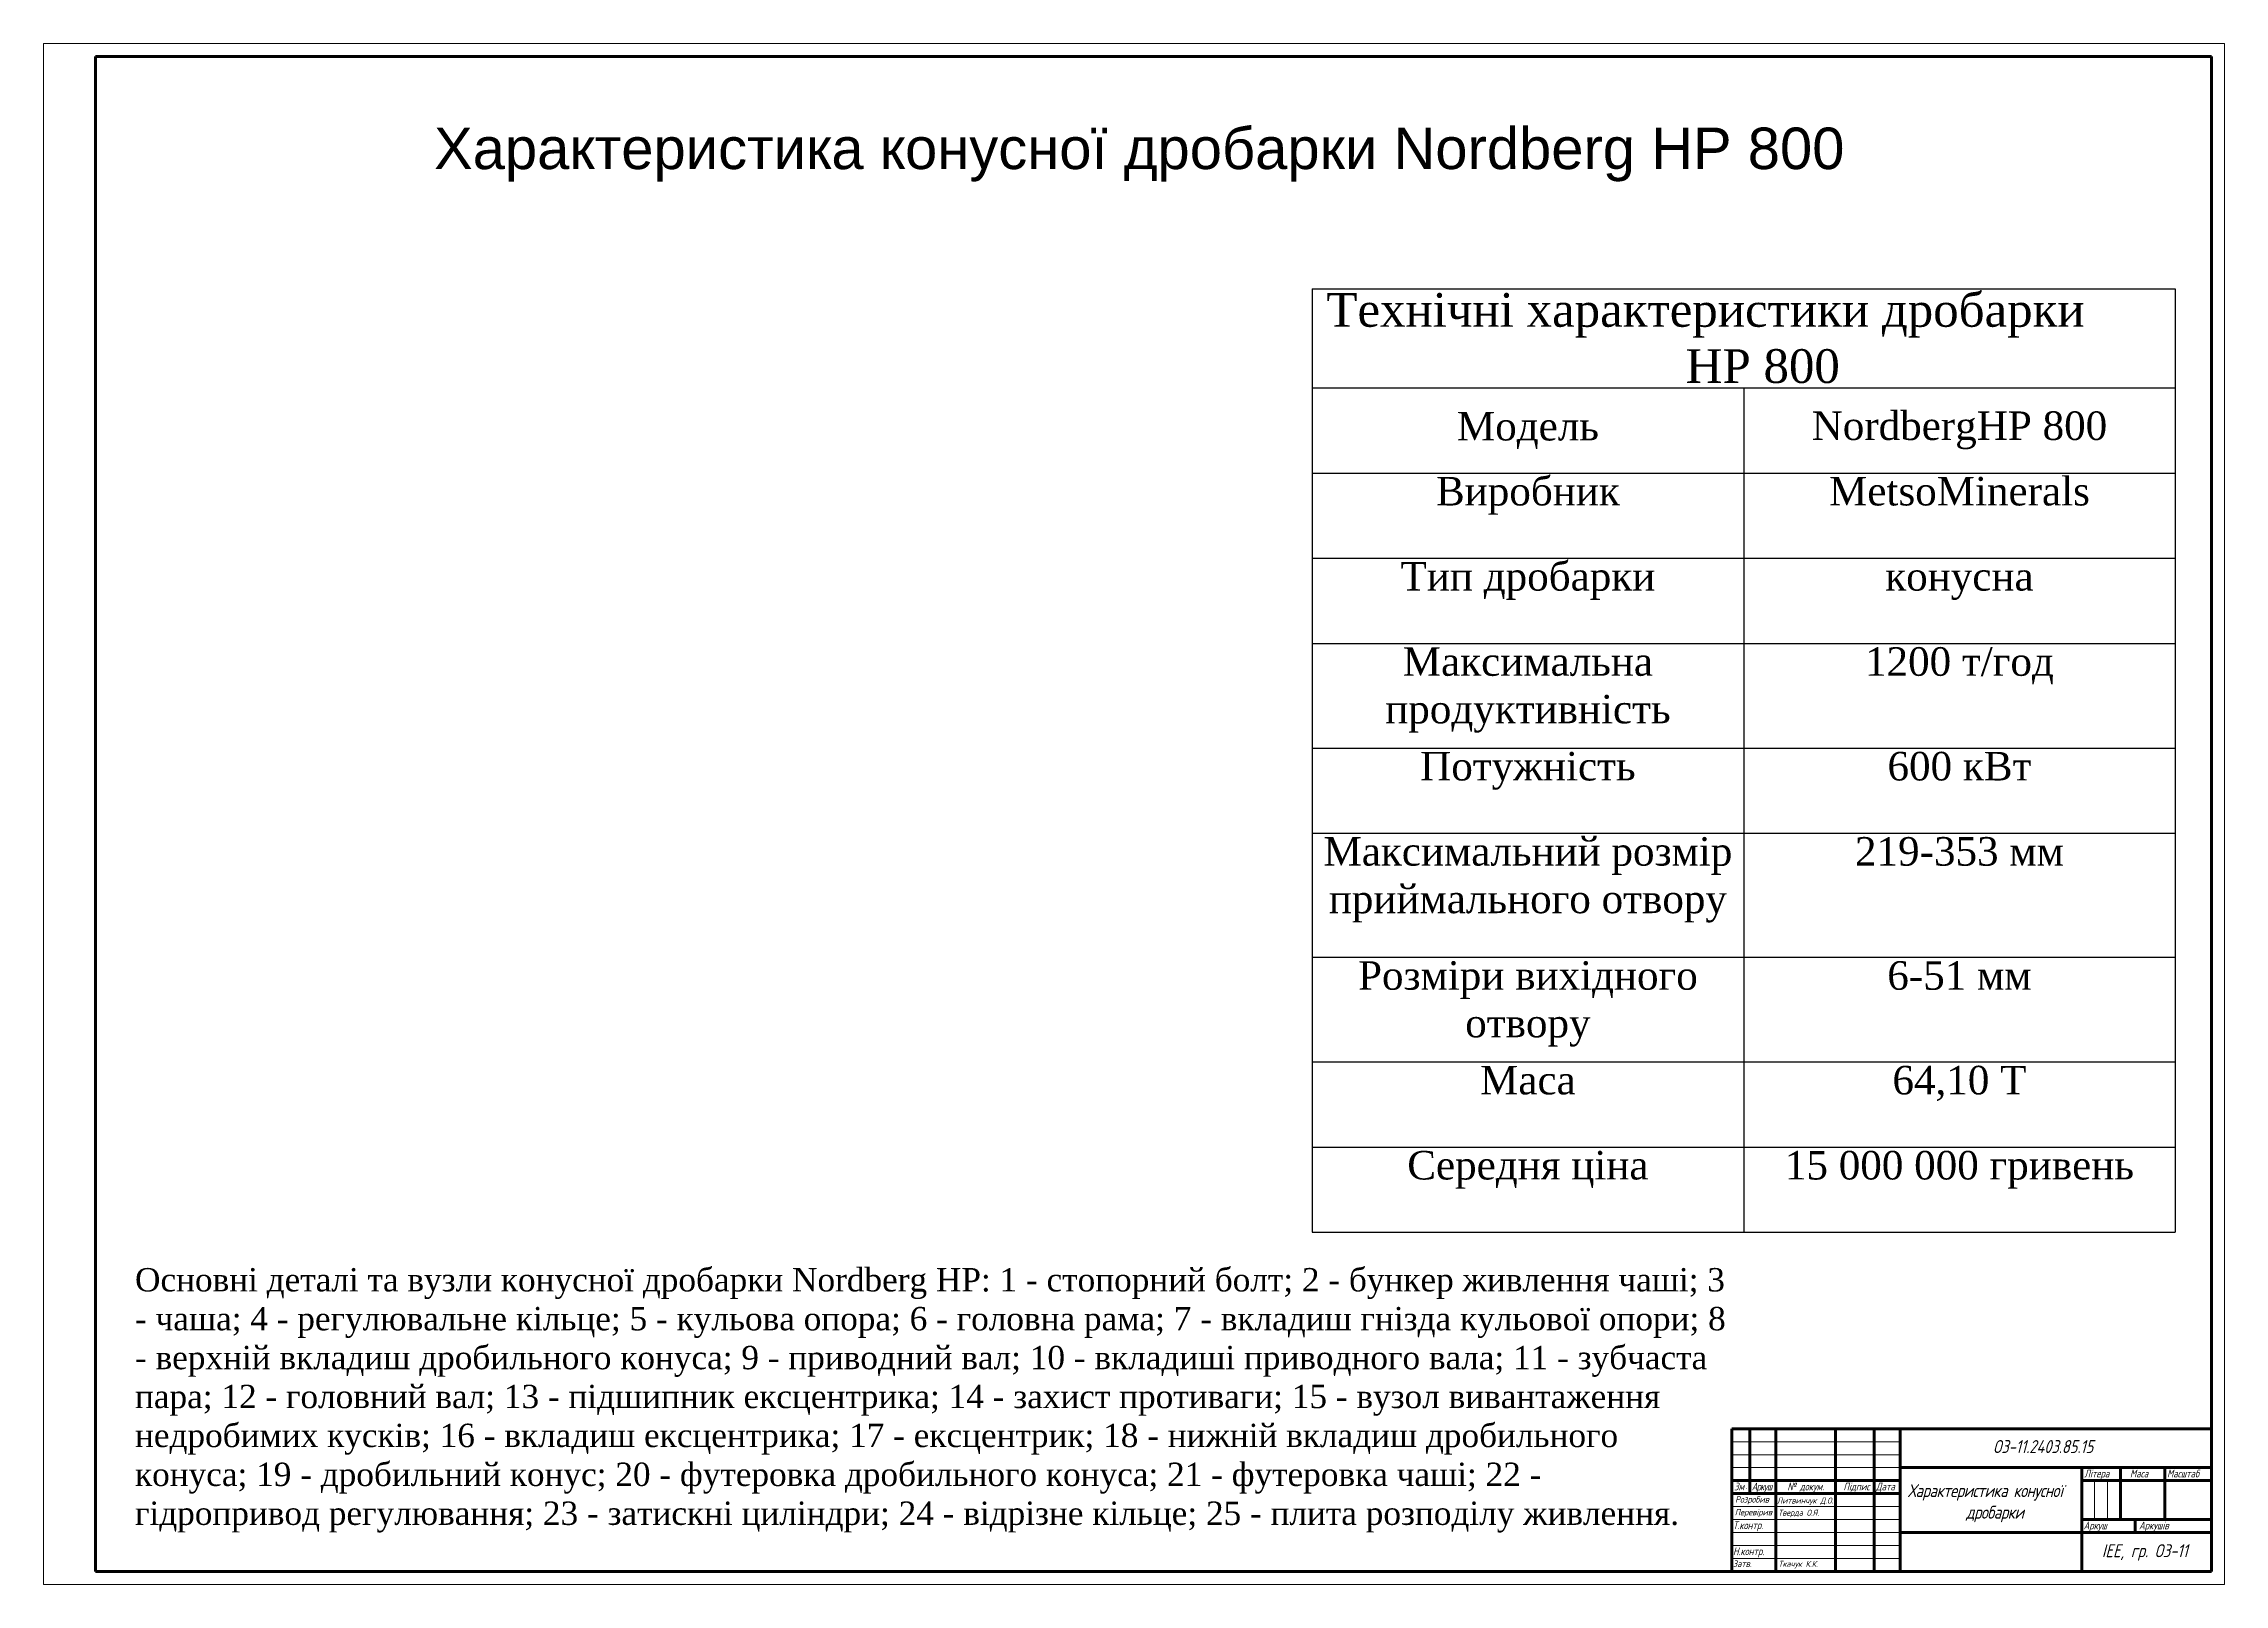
# Model space of a CAD drawing. Header units: millimetres. Extents: x 2024 to 2865, y 1521 to 2115.
import ezdxf

# ---------------------------------------------------------------- set-up
doc = ezdxf.new("R2010")
doc.units = ezdxf.units.MM
doc.linetypes.add('K5LT_BASIC', pattern=[0])
doc.linetypes.add('K5LT_THIN', pattern=[0])
doc.styles.add('KTEXTSTYLE', font='bgothl.ttf', dxfattribs={"width": 0.96, "height": 5})
doc.styles.get("Standard").update_dxf_attribs({"font": 'arial.ttf'})
doc.styles.add('стиль1', font='GOST_A.TTF', dxfattribs={"oblique": 15})

# ---------------------------------------------------------------- blocks, each defined once
blk = doc.blocks.new('U0')
at = {"color": 7, "linetype": 'K5LT_THIN', "lineweight": 18}
for p, q in [((0, 0), (0, 594)), ((0, 594), (841, 594)), ((841, 594), (841, 0)), ((651, 55), (716, 55)), ((651, 50), (716, 50)), ((651, 45), (716, 45)), ((790.96, 25), (790.96, 40)), ((795.98, 25), (795.98, 40)), ((651, 30), (716, 30)), ((651, 25), (716, 25)), ((651, 20), (716, 20)), ((651, 15), (716, 15)), ((651, 10), (716, 10)), ((841, 0), (0, 0))]:
    blk.add_line(p, q, dxfattribs=at)
at = {"color": 7, "linetype": 'K5LT_BASIC', "lineweight": 60}
for p, q in [((20, 5), (20, 589)), ((20, 589), (836, 589)), ((836, 589), (836, 5)), ((651, 60), (836, 60)), ((651, 5), (651, 60)), ((658, 35), (658, 60)), ((668, 5), (668, 60)), ((691, 5), (691, 60)), ((706, 5), (706, 60)), ((716, 5), (716, 60)), ((716, 45), (836, 45)), ((786, 5), (786, 45)), ((801, 25), (801, 45)), ((818, 25), (818, 45)), ((651, 40), (716, 40)), ((651, 35), (716, 35)), ((786, 40), (801, 40)), ((801, 40), (836, 40)), ((716, 20), (786, 20)), ((786, 25), (836, 25)), ((786, 20), (836, 20)), ((806.57, 20), (806.57, 25)), ((836, 5), (20, 5))]:
    blk.add_line(p, q, dxfattribs=at)
at = {"color": 7, "insert": (8.77, 258.85), "char_height": 2.5, "attachment_point": 1, "rotation": 90, "style": 'KTEXTSTYLE'}
blk.add_mtext('\\H3.5;\\W0.965;\\Q15;\\Q15; ', dxfattribs=at)
at = {"color": 7, "attachment_point": 1, "style": 'стиль1'}
for s, insert, char_height in [('Літера', (786.98, 44.23), 3), ('Маса', (804.6, 44.23), 3), ('Масштаб', (818.89, 44.25), 3), ('Зм', (651.95, 39.23), 3), ('Розробив', (652.31, 34.02), 2.5), ('.', (656.4, 39.23), 2.5), ('{\\T0.85;Аркуш}', (658.71, 39.23), 3), ('№ докум.', (672.45, 39.23), 3), ('Підпис', (694.08, 39.23), 3), ('Дата', (706.62, 39.23), 3), ('Перевірив', (652.19, 29.09), 2.5), ('Т.контр.', (651.5, 24.28), 3), ('Аркуш', (786.72, 24.23), 3), ('Аркушів', (808.08, 24.23), 3), ('Затв.', (651.5, 9.23), 2.5), ('Н.контр.', (651.5, 14.25), 3)]:
    blk.add_mtext(s, dxfattribs=dict(at, insert=insert, char_height=char_height))
blk = doc.blocks.new('*T34')
at = {"color": 0, "linetype": 'ByBlock', "lineweight": -2, "transparency": 16777216}
for p, q in [((0, 0), (332.84, 0)), ((0, 0), (0, -363.77)), ((332.84, 0), (332.84, -363.77)), ((0, -38.22), (332.84, -38.22)), ((166.42, -38.22), (166.42, -363.77)), ((0, -71.07), (332.84, -71.07)), ((0, -103.9), (332.84, -103.9)), ((0, -136.74), (332.84, -136.74)), ((0, -177.09), (332.84, -177.09)), ((0, -209.93), (332.84, -209.93)), ((0, -257.78), (332.84, -257.78)), ((0, -298.13), (332.84, -298.13)), ((0, -330.93), (332.84, -330.93)), ((0, -363.77), (332.84, -363.77))]:
    blk.add_line(p, q, dxfattribs=at)
at = {"color": 0, "transparency": 16777216}
for s, insert, char_height, width, attachment_point in [('{\\fTimes New Roman|b0|i0|c204|p18;\\C256;Технічні характеристики дробарки           НР 800}', (166.42, -19.11), 13, 329.8353, 5), ('{\\fTimes New Roman|b0|i0|c204|p18;\\C256;Модель}', (83.21, -54.64), 11, 163.4177, 5), ('{\\fTimes New Roman|b0|i0|c204|p18;\\C256;NordbergHP 800}', (249.63, -54.64), 11, 163.4177, 5), ('{\\fTimes New Roman|b0|i0|c204|p18;\\C256;Виробник}', (83.21, -72.57), 11, 163.4177, 2), ('{\\fTimes New Roman|b0|i0|c204|p18;\\C256;MetsoMinerals}', (249.63, -72.57), 11, 163.4177, 2), ('{\\fTimes New Roman|b0|i0|c204|p18;\\C256;Тип дробарки}', (83.21, -105.4), 11, 163.4177, 2), ('{\\fTimes New Roman|b0|i0|c204|p18;\\C256;конусна}', (249.63, -105.4), 11, 163.4177, 2), ('{\\fTimes New Roman|b0|i0|c204|p18;\\C256;Максимальна продуктивність}', (83.21, -138.24), 11, 163.4177, 2), ('{\\fTimes New Roman|b0|i0|c204|p18;\\C256;1200 т/год}', (249.63, -138.24), 11, 163.4177, 2), ('{\\fTimes New Roman|b0|i0|c204|p18;\\C256;Потужність}', (83.21, -178.59), 11, 163.4177, 2), ('{\\fTimes New Roman|b0|i0|c204|p18;\\C256;600 кВт}', (249.63, -178.59), 11, 163.4177, 2), ('{\\fTimes New Roman|b0|i0|c204|p18;\\C256;Максимальний розмір приймального отвору}', (83.21, -211.43), 11, 163.4177, 2), ('{\\fTimes New Roman|b0|i0|c204|p18;\\C256;219-353 мм}', (249.63, -211.43), 11, 163.4177, 2), ('{\\fTimes New Roman|b0|i0|c204|p18;\\C256;Розміри вихідного отвору}', (83.21, -259.28), 11, 163.4177, 2), ('{\\fTimes New Roman|b0|i0|c204|p18;\\C256;6-51 мм}', (249.63, -259.28), 11, 163.4177, 2), ('{\\fTimes New Roman|b0|i0|c204|p18;\\C256;Маса}', (83.21, -299.63), 11, 163.4177, 2), ('{\\fTimes New Roman|b0|i0|c204|p18;\\C256;64,10 Т', (249.63, -299.63), 11, 163.4177, 2), ('{\\fTimes New Roman|b0|i0|c204|p18;\\C256;Середня ціна}', (83.21, -332.43), 11, 163.4177, 2), ('{\\fTimes New Roman|b0|i0|c204|p18;\\C256;15\\~000\\~000 гривень}', (249.63, -332.43), 11, 163.4177, 2)]:
    blk.add_mtext(s, dxfattribs=dict(at, insert=insert, char_height=char_height, width=width, attachment_point=attachment_point))

msp = doc.modelspace()

# ---------------------------------------------------------------- block references
for name, p in [('U0', (2023.88, 1521.42)), ('*T34', (2513.08, 2020.95))]:
    msp.add_blockref(name, p)

# ---------------------------------------------------------------- texts
at = {"attachment_point": 1}
for s, width, heights, insert, char_height in [('{\\H6.4x;Характеристика конусної дробарки Nordberg HP 800}', 545.9395, [31.99], (2174.45, 2083.05), 2.5), ('{\\fTimes New Roman|b0|i0|c204|p18;Основні деталі та вузли конусної дробарки Nordberg HP: 1 - cтопорний болт; 2 - бункер живлення чаші; 3 - чаша; 4 - регулювальне кільце; 5 - кульова опора; 6 - головна рама; 7 - вкладиш гнізда кульової опори; 8 - верхній вкладиш дробильного конуса; 9 - приводний вал; 10 - вкладиші приводного вала; 11 - зубчаста пара; 12 - головний вал; 13 - підшипник ексцентрика; 14 - захист противаги; 15 - вузол вивантаження недробимих кусків; 16 - вкладиш ексцентрика; 17 - ексцентрик; 18 - нижній вкладиш дробильного конуса; 19 - дробильний конус; 20 - футеровка дробильного конуса; 21 - футеровка чаші; 22 - гідропривод регулювання; 23 - затискні циліндри; 24 - відрізне кільце; 25 - плита розподілу живлення.}', 613.6339, [118.94], (2059.13, 1643.37), 9)]:
    msp.add_mtext_dynamic_manual_height_columns(s, width=width, gutter_width=12.5, heights=heights, dxfattribs=dict(at, insert=insert, char_height=char_height))
at = {"attachment_point": 1, "style": 'стиль1'}
for s, width, heights, insert, char_height in [('ОЗ-11.2403.85.15', 58.5554, [0], (2775.69, 1577.05), 5), ('\\pi8.8965;{\\T0.95;Характеристика конусної\\P\\pi28.93; дробарки}', 82.7346, [0], (2733.91, 1560.07), 5), ('Литвинчук Д.О.', 24.6868, [6.09], (2692.33, 1554.89), 2.3), ('Тверда О.Я.', 22.865, [0], (2692.8, 1550.21), 2.3), ('ІЕЕ, гр. ОЗ-11', 49.7974, [0], (2817.67, 1536.9), 5), ('Ткачук К.К.', 23.0241, [0], (2692.9, 1530.49), 2.3)]:
    msp.add_mtext_dynamic_manual_height_columns(s, width=width, gutter_width=12.5, heights=heights, dxfattribs=dict(at, insert=insert, char_height=char_height))

doc.saveas('drawing.dxf')
